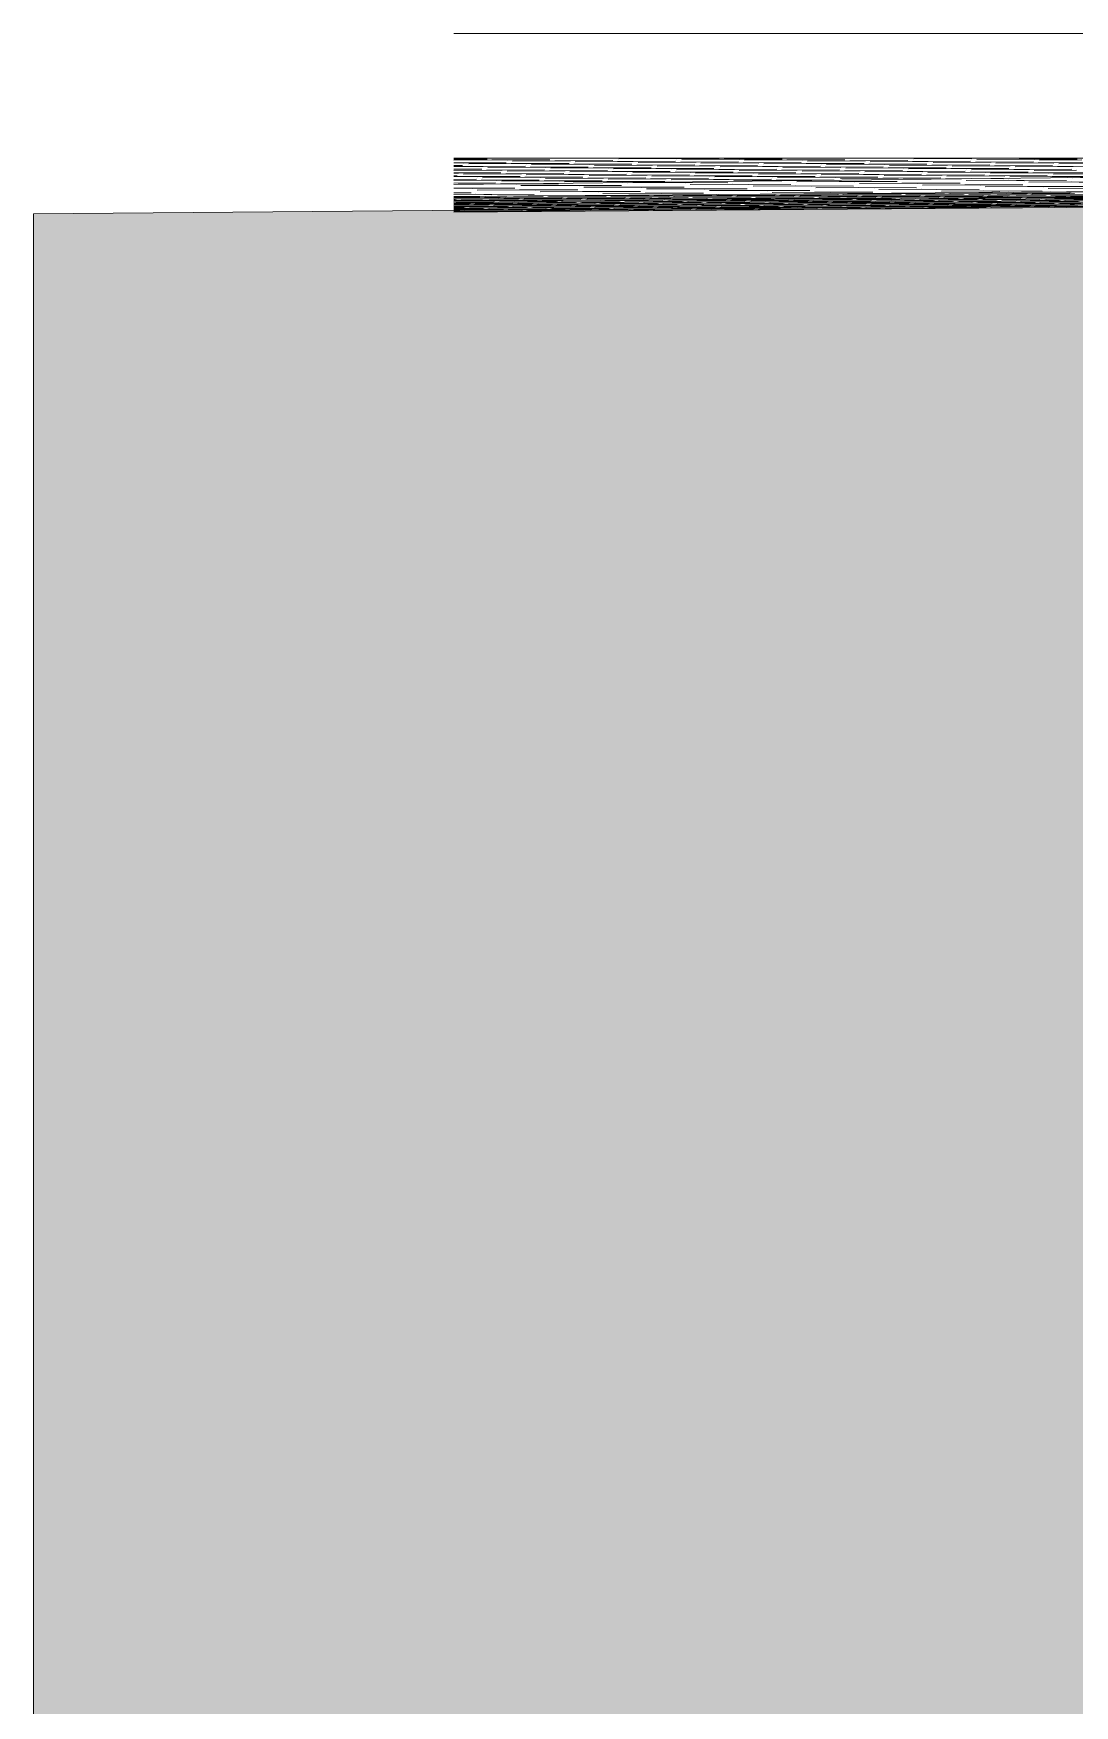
# Model space of a CAD drawing. Header units: millimetres. Extents: x -280990 to -136866, y -15139 to 7194.
# Drawn here: x -222021 to -220519, y -2432 to -20 of the extents above; entities that cross this region are included whole.
import ezdxf

# ---------------------------------------------------------------- set-up
doc = ezdxf.new("R2010")
doc.units = ezdxf.units.MM
doc.header["$MEASUREMENT"] = 0
for name, color, linetype, lineweight in [('New_2D Drafting - General_Pen_No__1', 7, 'Continuous', 13), ('New_Site & Landscape - Terrain_Pen_No__1', 7, 'Continuous', 13), ('New_Structural - Bearing_Pen_No__1', 7, 'Continuous', 13)]:
    doc.layers.add(name, color=color, linetype=linetype, lineweight=lineweight)
for name, color, linetype, lineweight, true_color in [('New_2D Drafting - General_Pen_No__61', 7, 'Continuous', 20, 0x6a6a6a), ('New_Site & Landscape - Terrain_Pen_No__180', 7, 'Continuous', 15, 0xd6cda7), ('New_Site & Landscape - Terrain_Pen_No__93', 7, 'Continuous', 13, 0xa2a233)]:
    doc.layers.add(name, color=color, linetype=linetype, lineweight=lineweight, true_color=true_color)

msp = doc.modelspace()

# ---------------------------------------------------------------- hatches: boundary and pattern name
at = {"layer": 'New_2D Drafting - General_Pen_No__61', "linetype": 'Continuous', "lineweight": 20, "true_color": 0x6a6a6a}
h = msp.add_hatch(dxfattribs=at)
h.set_pattern_fill('Dashed_0002', color=251, style=0, pattern_type=2)
h.set_pattern_definition([(45, (-941499.18, -2e-12), (-183.84776, 183.84776), [194.99999, -65]), (45, (-941499.18, 183.85), (-183.84776, 183.84776), [194.99999, -65])])
h.paths.add_polyline_path([(-222021.0116, -2621.8452), (-222021.0116, -11572.327), (-190614.3895, -11572.327), (-190614.3895, -199.363), (-197156.8894, -200.6962), (-197156.8884, -205.6962), (-201626.3622, -201.208), (-204316.707, -199.8387), (-207647.7489, -199.8387), (-211829.8206, -199.8387), (-214196.2217, -216.8353), (-214344.4356, -215.9146), (-222021.0116, -280.0598)])
at = {"layer": 'New_Site & Landscape - Terrain_Pen_No__180', "linetype": 'Continuous', "lineweight": 0, "true_color": 0x353329}
msp.add_hatch(color=250, dxfattribs=at).paths.add_polyline_path([(-202316.7416, -199.0045), (-203815.861, -199.9446), (-210881.6268, -199.9446), (-211646.8721, -200.0474), (-212846.4585, -210.2176), (-221414.7347, -277.7897), (-221414.7347, -15138.6962), (-190741.844, -15138.6962), (-190741.844, -221.3919)])

# ---------------------------------------------------------------- linework, layer by layer
at = {"layer": 'New_2D Drafting - General_Pen_No__1', "color": 7, "linetype": 'Continuous', "lineweight": 13, "flags": 128}
msp.add_lwpolyline([(-222021.0116, -2621.8452), (-222021.0116, -11572.327), (-190614.3895, -11572.327), (-190614.3895, -199.363), (-197156.8894, -200.6962), (-197156.8884, -205.6962), (-201626.3622, -201.208), (-204316.707, -199.8387), (-207647.7489, -199.8387), (-211829.8206, -199.8387), (-214196.2217, -216.8353), (-214344.4356, -215.9146), (-222021.0116, -280.0598)], close=True, dxfattribs=at)
at = {"layer": 'New_Site & Landscape - Terrain_Pen_No__1', "color": 7, "linetype": 'Continuous', "lineweight": 13}
for p, q in [((-218072.5803, -199.8387), (-221414.7347, -199.8387)), ((-214209.0161, -199.8387), (-221414.7347, -255.1672)), ((-211673.9622, -199.8387), (-221414.7347, -261.4359)), ((-221414.7347, -237.9424), (-218072.5803, -199.8387)), ((-221414.7347, -201.3425), (-221366.701, -201.1909)), ((-221359.7861, -202.4929), (-221414.7347, -202.9642)), ((-221414.7347, -206.638), (-221339.0413, -206.399)), ((-221414.7347, -206.7552), (-221400.0999, -206.9227)), ((-221414.7347, -210.6096), (-221402.013, -210.5694)), ((-221395.098, -211.8714), (-221414.7347, -212.0399)), ((-221414.7347, -215.905), (-221374.3532, -215.7775)), ((-221395.098, -211.8714), (-221311.3815, -211.6072)), ((-221395.098, -211.8714), (-221372.4401, -212.1309)), ((-221332.1263, -207.701), (-221393.185, -208.2248)), ((-221367.4382, -217.0796), (-221283.7217, -216.8153)), ((-221304.4665, -212.9092), (-221365.5252, -213.4329)), ((-221359.7861, -202.4929), (-221276.0695, -202.2286)), ((-221359.7861, -202.4929), (-221337.1282, -202.7523)), ((-221332.1263, -207.701), (-221248.4098, -207.4368)), ((-221332.1263, -207.701), (-221309.4684, -207.9605)), ((-221269.1546, -203.5307), (-221330.2133, -204.0544)), ((-221304.4665, -212.9092), (-221220.75, -212.6449)), ((-221304.4665, -212.9092), (-221281.8087, -213.1686)), ((-221241.4948, -208.7388), (-221302.5535, -209.2625)), ((-221213.835, -213.9469), (-221274.8937, -214.4707)), ((-221269.1546, -203.5307), (-221185.4381, -203.2664)), ((-221269.1546, -203.5307), (-221246.4967, -203.7901)), ((-221261.9691, -199.8388), (-221267.2416, -199.884)), ((-221241.4948, -208.7388), (-221157.7783, -208.4745)), ((-221241.4948, -208.7388), (-221218.8369, -208.9982)), ((-221178.5231, -204.5684), (-221239.5818, -205.0921)), ((-221213.835, -213.9469), (-221130.1185, -213.6826)), ((-221213.835, -213.9469), (-221191.1772, -214.2064)), ((-221150.8633, -209.7765), (-221211.922, -210.3003)), ((-221123.2035, -214.9847), (-221184.2622, -215.5084)), ((-221178.5231, -204.5684), (-221094.8066, -204.3041)), ((-221178.5231, -204.5684), (-221155.8652, -204.8278)), ((-221115.5514, -200.398), (-221176.6101, -200.9217)), ((-221150.8633, -209.7765), (-221067.1468, -209.5122)), ((-221150.8633, -209.7765), (-221128.2055, -210.036)), ((-221087.8916, -205.6061), (-221148.9503, -206.1299)), ((-221123.2035, -214.9847), (-221039.487, -214.7204)), ((-221123.2035, -214.9847), (-221100.5457, -215.2441)), ((-221060.2318, -210.8143), (-221121.2905, -211.338)), ((-221115.5514, -200.398), (-221031.8349, -200.1337)), ((-221115.5514, -200.398), (-221092.8935, -200.6574)), ((-221032.5721, -216.0224), (-221093.6307, -216.5461)), ((-221087.8916, -205.6061), (-221004.1751, -205.3418)), ((-221087.8916, -205.6061), (-221065.2338, -205.8656)), ((-221024.9199, -201.4357), (-221085.9786, -201.9595)), ((-221060.2318, -210.8143), (-220976.5153, -210.55)), ((-221060.2318, -210.8143), (-221037.574, -211.0737)), ((-220997.2601, -206.6439), (-221058.3188, -207.1676)), ((-221032.5721, -216.0224), (-220948.8555, -215.7581)), ((-221032.5721, -216.0224), (-221009.9142, -216.2819)), ((-220969.6004, -211.852), (-221030.659, -212.3757)), ((-221024.9199, -201.4357), (-220941.2034, -201.1715)), ((-221024.9199, -201.4357), (-221002.262, -201.6952)), ((-220997.2601, -206.6439), (-220913.5436, -206.3796)), ((-220997.2601, -206.6439), (-220974.6023, -206.9033)), ((-220934.2884, -202.4735), (-220995.3471, -202.9972)), ((-220969.6004, -211.852), (-220885.8838, -211.5877)), ((-220969.6004, -211.852), (-220946.9425, -212.1115)), ((-220906.6286, -207.6816), (-220967.6873, -208.2054)), ((-220941.9406, -217.0602), (-220858.224, -216.7959)), ((-220878.9689, -212.8898), (-220940.0275, -213.4135)), ((-220934.2884, -202.4735), (-220850.5719, -202.2092)), ((-220934.2884, -202.4735), (-220911.6306, -202.7329)), ((-220906.6286, -207.6816), (-220822.9121, -207.4173)), ((-220906.6286, -207.6816), (-220883.9708, -207.9411)), ((-220843.6569, -203.5112), (-220904.7156, -204.035)), ((-220878.9689, -212.8898), (-220795.2523, -212.6255)), ((-220878.9689, -212.8898), (-220856.311, -213.1492)), ((-220815.9972, -208.7194), (-220877.0558, -209.2431)), ((-220788.3374, -213.9275), (-220849.396, -214.4512)), ((-220843.6569, -203.5112), (-220759.9404, -203.2469)), ((-220843.6569, -203.5112), (-220820.9991, -203.7707)), ((-220838.7347, -199.8388), (-220841.7439, -199.8646)), ((-220815.9972, -208.7194), (-220732.2806, -208.4551)), ((-220815.9972, -208.7194), (-220793.3393, -208.9788)), ((-220753.0255, -204.549), (-220814.0841, -205.0727)), ((-220788.3374, -213.9275), (-220704.6208, -213.6632)), ((-220788.3374, -213.9275), (-220765.6795, -214.1869)), ((-220725.3657, -209.7571), (-220786.4243, -210.2808)), ((-220697.7059, -214.9653), (-220758.7646, -215.489)), ((-220753.0255, -204.549), (-220669.3089, -204.2847)), ((-220753.0255, -204.549), (-220730.3676, -204.8084)), ((-220690.0537, -200.3786), (-220751.1124, -200.9023)), ((-220725.3657, -209.7571), (-220641.6491, -209.4928)), ((-220725.3657, -209.7571), (-220702.7078, -210.0166)), ((-220662.394, -205.5867), (-220723.4526, -206.1104)), ((-220697.7059, -214.9653), (-220613.9893, -214.701)), ((-220697.7059, -214.9653), (-220675.048, -215.2247)), ((-220634.7342, -210.7949), (-220695.7929, -211.3186)), ((-220690.0537, -200.3786), (-220606.3372, -200.1143)), ((-220690.0537, -200.3786), (-220667.3959, -200.638)), ((-220607.0744, -216.003), (-220668.1331, -216.5267)), ((-220662.394, -205.5867), (-220578.6774, -205.3224)), ((-220662.394, -205.5867), (-220639.7361, -205.8462)), ((-220599.4223, -201.4163), (-220660.4809, -201.9401)), ((-220634.7342, -210.7949), (-220551.0176, -210.5306)), ((-220634.7342, -210.7949), (-220612.0763, -211.0543)), ((-220571.7625, -206.6245), (-220632.8211, -207.1482)), ((-220607.0744, -216.003), (-220523.3579, -215.7387)), ((-220607.0744, -216.003), (-220584.4165, -216.2624)), ((-220544.1027, -211.8326), (-220605.1614, -212.3563)), ((-220599.4223, -201.4163), (-220515.7057, -201.152)), ((-220599.4223, -201.4163), (-220576.7644, -201.6758)), ((-220516.4429, -217.0407), (-220577.5016, -217.5645)), ((-220571.7625, -206.6245), (-220488.0459, -206.3602)), ((-220571.7625, -206.6245), (-220549.1046, -206.8839)), ((-220508.7908, -202.4541), (-220569.8494, -202.9778)), ((-220544.1027, -211.8326), (-220460.3862, -211.5683)), ((-220544.1027, -211.8326), (-220521.4448, -212.092)), ((-220481.131, -207.6622), (-220542.1897, -208.1859)), ((-221367.4382, -217.0796), (-221414.7347, -217.4853)), ((-221414.7347, -221.2005), (-221346.6934, -220.9857)), ((-221414.7347, -221.4295), (-221407.7521, -221.5094)), ((-221414.7347, -225.1721), (-221409.6651, -225.1561)), ((-221402.7502, -226.4581), (-221414.7347, -226.5609)), ((-221414.7347, -230.4675), (-221382.0053, -230.3642)), ((-221375.0904, -231.6663), (-221414.7347, -232.0063)), ((-221414.7347, -235.763), (-221354.3455, -235.5724)), ((-221347.4306, -236.8744), (-221408.4893, -237.3981)), ((-221402.7502, -226.4581), (-221319.0336, -226.1938)), ((-221402.7502, -226.4581), (-221380.0923, -226.7176)), ((-221339.7784, -222.2877), (-221400.8371, -222.8114)), ((-221375.0904, -231.6663), (-221291.3738, -231.402)), ((-221375.0904, -231.6663), (-221352.4325, -231.9257)), ((-221312.1187, -227.4959), (-221373.1773, -228.0196)), ((-221367.4382, -217.0796), (-221344.7804, -217.339)), ((-221347.4306, -236.8744), (-221310.9474, -236.7592)), ((-221347.4306, -236.8744), (-221334.2685, -237.0251)), ((-221284.4589, -232.704), (-221345.5176, -233.2277)), ((-221339.7784, -222.2877), (-221256.0619, -222.0234)), ((-221339.7784, -222.2877), (-221317.1206, -222.5472)), ((-221276.8067, -218.1173), (-221337.8654, -218.6411)), ((-221334.2696, -237.0251), (-221324.7727, -237.2786)), ((-221256.7991, -239.0926), (-221317.8578, -239.5014)), ((-221312.1187, -227.4959), (-221228.4021, -227.2316)), ((-221312.1187, -227.4959), (-221289.4608, -227.7553)), ((-221310.9504, -236.7592), (-221263.714, -236.8698)), ((-221249.147, -223.3255), (-221310.2056, -223.8492)), ((-221284.4589, -232.704), (-221200.7423, -232.4397)), ((-221284.4589, -232.704), (-221261.801, -232.9634)), ((-221221.4872, -228.5336), (-221282.5458, -229.0573)), ((-221276.8067, -218.1173), (-221193.0902, -217.853)), ((-221276.8067, -218.1173), (-221254.1489, -218.3768)), ((-221256.7991, -239.0926), (-221234.1412, -239.6973)), ((-221256.7991, -239.0926), (-221173.0826, -239.2885)), ((-221193.8274, -233.7417), (-221254.8861, -234.2655)), ((-221249.147, -223.3255), (-221165.4304, -223.0612)), ((-221249.147, -223.3255), (-221226.4891, -223.5849)), ((-221186.1753, -219.1551), (-221247.2339, -219.6788)), ((-221221.4872, -228.5336), (-221137.7706, -228.2693)), ((-221221.4872, -228.5336), (-221198.8293, -228.793)), ((-221158.5155, -224.3632), (-221219.5741, -224.8869)), ((-221193.8274, -233.7417), (-221110.1109, -233.4775)), ((-221193.8274, -233.7417), (-221171.1695, -234.0012)), ((-221130.8557, -229.5713), (-221191.9144, -230.0951)), ((-221186.1753, -219.1551), (-221102.4587, -218.8908)), ((-221186.1753, -219.1551), (-221163.5174, -219.4145)), ((-221103.1959, -235.0388), (-221164.2546, -235.4476)), ((-221158.5155, -224.3632), (-221074.7989, -224.0989)), ((-221158.5155, -224.3632), (-221135.8576, -224.6226)), ((-221095.5438, -220.1928), (-221156.6024, -220.7165)), ((-221130.8557, -229.5713), (-221047.1391, -229.3071)), ((-221130.8557, -229.5713), (-221108.1978, -229.8308)), ((-221067.884, -225.401), (-221128.9427, -225.9247)), ((-221103.1959, -235.0388), (-221080.538, -235.6435)), ((-221103.1959, -235.0388), (-221019.4794, -235.2347)), ((-221040.2242, -230.6091), (-221101.2829, -231.1328)), ((-221095.5438, -220.1928), (-221011.8272, -219.9285)), ((-221095.5438, -220.1928), (-221072.8859, -220.4522)), ((-221012.5644, -237.4575), (-221073.6231, -237.8663)), ((-221067.884, -225.401), (-220984.1674, -225.1367)), ((-221067.884, -225.401), (-221045.2261, -225.6604)), ((-221004.9123, -221.2306), (-221065.9709, -221.7543)), ((-221040.2242, -230.6091), (-220956.5077, -230.3448)), ((-221040.2242, -230.6091), (-221017.5663, -230.8685)), ((-220977.2525, -226.4387), (-221038.3112, -226.9624)), ((-221012.5644, -237.4575), (-220989.9065, -238.0622)), ((-221012.5644, -237.4575), (-220928.8479, -237.6534)), ((-220949.5927, -231.6468), (-221010.6514, -232.1706)), ((-221004.9123, -221.2306), (-220921.1957, -220.9663)), ((-221004.9123, -221.2306), (-220982.2544, -221.49)), ((-220941.9406, -217.0602), (-221002.9992, -217.5839)), ((-220921.9329, -239.8762), (-220982.9916, -240.285)), ((-220977.2525, -226.4387), (-220893.536, -226.1744)), ((-220977.2525, -226.4387), (-220954.5946, -226.6981)), ((-220914.2808, -222.2683), (-220975.3395, -222.792)), ((-220949.5927, -231.6468), (-220865.8762, -231.3825)), ((-220949.5927, -231.6468), (-220926.9348, -231.9063)), ((-220886.621, -227.4764), (-220947.6797, -228.0002)), ((-220941.9406, -217.0602), (-220919.2827, -217.3196)), ((-220921.9329, -239.8762), (-220899.2751, -240.4809)), ((-220921.9329, -239.8762), (-220838.2164, -240.0722)), ((-220858.9612, -233.4037), (-220920.0199, -233.8125)), ((-220914.2808, -222.2683), (-220830.5642, -222.004)), ((-220914.2808, -222.2683), (-220891.6229, -222.5277)), ((-220851.3091, -218.0979), (-220912.3678, -218.6216)), ((-220886.621, -227.4764), (-220802.9045, -227.2121)), ((-220886.621, -227.4764), (-220863.9631, -227.7359)), ((-220823.6493, -223.306), (-220884.708, -223.8298)), ((-220858.9612, -233.4037), (-220836.3033, -234.0084)), ((-220858.9612, -233.4037), (-220775.2447, -233.5996)), ((-220795.9895, -228.5142), (-220857.0482, -229.0379)), ((-220851.3091, -218.0979), (-220767.5925, -217.8336)), ((-220851.3091, -218.0979), (-220828.6512, -218.3573)), ((-220768.3297, -235.8224), (-220829.3884, -236.2312)), ((-220823.6493, -223.306), (-220739.9328, -223.0418)), ((-220823.6493, -223.306), (-220800.9914, -223.5655)), ((-220760.6776, -219.1357), (-220821.7363, -219.6594)), ((-220795.9895, -228.5142), (-220712.273, -228.2499)), ((-220795.9895, -228.5142), (-220773.3316, -228.7736)), ((-220733.0178, -224.3438), (-220794.0765, -224.8675)), ((-220768.3297, -235.8224), (-220745.6719, -236.4271)), ((-220768.3297, -235.8224), (-220684.6132, -236.0184)), ((-220705.358, -229.5519), (-220766.4167, -230.0757)), ((-220760.6776, -219.1357), (-220676.9611, -218.8714)), ((-220760.6776, -219.1357), (-220738.0197, -219.3951)), ((-220677.6982, -238.2412), (-220738.7569, -238.6499)), ((-220733.0178, -224.3438), (-220649.3013, -224.0795)), ((-220733.0178, -224.3438), (-220710.3599, -224.6032)), ((-220670.0461, -220.1734), (-220731.1048, -220.6971)), ((-220705.358, -229.5519), (-220668.6056, -229.4359)), ((-220705.358, -229.5519), (-220692.0988, -229.7037)), ((-220642.3863, -225.3815), (-220703.445, -225.9053)), ((-220692.0998, -229.7037), (-220682.7002, -229.9546)), ((-220677.6982, -238.2412), (-220655.0404, -238.8458)), ((-220677.6982, -238.2412), (-220593.9817, -238.4371)), ((-220614.7265, -231.7686), (-220675.7852, -232.1774)), ((-220670.0461, -220.1734), (-220586.3296, -219.9091)), ((-220670.0461, -220.1734), (-220647.3882, -220.4328)), ((-220668.6082, -229.4359), (-220621.6415, -229.5458)), ((-220587.0668, -240.6599), (-220648.1254, -241.0687)), ((-220642.3863, -225.3815), (-220558.6698, -225.1172)), ((-220642.3863, -225.3815), (-220619.7284, -225.641)), ((-220579.4146, -221.2111), (-220640.4733, -221.7349)), ((-220614.7265, -231.7686), (-220592.0687, -232.3733)), ((-220614.7265, -231.7686), (-220531.01, -231.9646)), ((-220551.7548, -226.4193), (-220612.8135, -226.943)), ((-220587.0668, -240.6599), (-220564.4089, -241.2646)), ((-220587.0668, -240.6599), (-220503.3502, -240.8558)), ((-220524.0951, -234.1874), (-220585.1537, -234.5961)), ((-220579.4146, -221.2111), (-220495.6981, -220.9468)), ((-220579.4146, -221.2111), (-220556.7567, -221.4706)), ((-220551.7548, -226.4193), (-220468.0383, -226.155)), ((-220551.7548, -226.4193), (-220529.097, -226.6787)), ((-220488.7831, -222.2489), (-220549.8418, -222.7726)), ((-220524.0951, -234.1874), (-220501.4372, -234.792)), ((-220524.0951, -234.1874), (-220440.3785, -234.3833)), ((-220461.1233, -227.7148), (-220522.182, -228.1236)), ((-221410.4023, -243.1464), (-221414.7347, -243.1754)), ((-221414.7347, -249.7561), (-221389.6575, -249.8148)), ((-221382.7425, -252.0376), (-221414.7347, -252.2518)), ((-221414.7347, -256.2583), (-221377.302, -255.969)), ((-221370.387, -256.4357), (-221414.7347, -256.8728)), ((-221414.7347, -258.3387), (-221349.6422, -257.8356)), ((-221414.7347, -258.4455), (-221410.7008, -258.4375)), ((-221414.7347, -259.8989), (-221412.6139, -259.8825)), ((-221405.6989, -260.3492), (-221414.7347, -260.4383)), ((-221414.7347, -261.8953), (-221384.9541, -261.6716)), ((-221378.0391, -262.0594), (-221414.7347, -262.4011)), ((-221414.7347, -263.6543), (-221357.2943, -263.2228)), ((-221413.3511, -265.4028), (-221329.6345, -264.774)), ((-221350.3794, -263.6106), (-221411.438, -264.1792)), ((-221410.4023, -243.1464), (-221387.7444, -243.7511)), ((-221410.4023, -243.1464), (-221326.6858, -243.3423)), ((-221405.6989, -260.3492), (-221321.9824, -259.7022)), ((-221405.6989, -260.3492), (-221383.0411, -260.3041)), ((-221342.7272, -258.3023), (-221403.7859, -258.9042)), ((-221322.7196, -265.1618), (-221383.7783, -265.7304)), ((-221382.7425, -252.0376), (-221360.0846, -252.6423)), ((-221382.7425, -252.0376), (-221299.026, -252.2335)), ((-221319.7708, -245.5651), (-221380.8295, -245.9739)), ((-221378.0391, -262.0594), (-221294.3226, -261.4306)), ((-221378.0391, -262.0594), (-221355.3813, -261.9992)), ((-221315.0674, -260.1689), (-221376.1261, -260.7708)), ((-221370.387, -256.4357), (-221286.6705, -255.7887)), ((-221370.387, -256.4357), (-221347.7291, -256.3906)), ((-221307.4153, -254.3887), (-221368.474, -254.9906)), ((-221350.3794, -263.6106), (-221266.6628, -262.9818)), ((-221350.3794, -263.6106), (-221327.7215, -263.5504)), ((-221287.4077, -261.8184), (-221348.4663, -262.387)), ((-221342.7272, -258.3023), (-221259.0107, -257.6553)), ((-221342.7272, -258.3023), (-221320.0694, -258.2572)), ((-221279.7555, -256.2553), (-221340.8142, -256.8572)), ((-221322.7196, -265.1618), (-221239.003, -264.533)), ((-221322.7196, -265.1618), (-221300.0617, -265.1016)), ((-221259.7479, -263.3696), (-221320.8065, -263.9382)), ((-221319.7708, -245.5651), (-221297.1129, -246.1698)), ((-221319.7708, -245.5651), (-221236.0543, -245.761)), ((-221315.0674, -260.1689), (-221231.3509, -259.5219)), ((-221315.0674, -260.1689), (-221292.4096, -260.1238)), ((-221252.0957, -258.122), (-221313.1544, -258.7238)), ((-221307.4153, -254.3887), (-221223.6988, -253.7418)), ((-221307.4153, -254.3887), (-221284.7574, -254.3437)), ((-221232.0881, -264.9208), (-221293.1468, -265.4894)), ((-221229.1393, -247.9838), (-221290.198, -248.3926)), ((-221287.4077, -261.8184), (-221203.6911, -261.1896)), ((-221287.4077, -261.8184), (-221264.7498, -261.7582)), ((-221224.436, -259.9886), (-221285.4946, -260.5904)), ((-221279.7555, -256.2553), (-221196.039, -255.6084)), ((-221279.7555, -256.2553), (-221257.0976, -256.2103)), ((-221216.7838, -254.2084), (-221277.8425, -254.8103)), ((-221259.7479, -263.3696), (-221176.0313, -262.7408)), ((-221259.7479, -263.3696), (-221237.09, -263.3094)), ((-221196.7762, -261.5774), (-221257.8348, -262.146)), ((-221252.0957, -258.122), (-221168.3792, -257.475)), ((-221252.0957, -258.122), (-221229.4379, -258.0769)), ((-221189.124, -256.075), (-221250.1827, -256.6769)), ((-221232.0881, -264.9208), (-221148.3715, -264.292)), ((-221232.0881, -264.9208), (-221209.4302, -264.8606)), ((-221169.1164, -263.1286), (-221230.1751, -263.6972)), ((-221229.1393, -247.9838), (-221206.4814, -248.5885)), ((-221229.1393, -247.9838), (-221145.4228, -248.1797)), ((-221166.1676, -241.5113), (-221227.2263, -241.9201)), ((-221224.436, -259.9886), (-221140.7194, -259.3416)), ((-221224.436, -259.9886), (-221201.7781, -259.9435)), ((-221161.4642, -257.9416), (-221222.5229, -258.5435)), ((-221216.7838, -254.2084), (-221133.0673, -253.5615)), ((-221216.7838, -254.2084), (-221194.1259, -254.1633)), ((-221141.4566, -264.6798), (-221202.5153, -265.2484)), ((-221138.5078, -250.4026), (-221199.5665, -250.8113)), ((-221196.7762, -261.5774), (-221113.0596, -260.9486)), ((-221196.7762, -261.5774), (-221174.1183, -261.5172)), ((-221133.8045, -259.7852), (-221194.8631, -260.3538)), ((-221189.124, -256.075), (-221105.4075, -255.4281)), ((-221189.124, -256.075), (-221166.4662, -256.03)), ((-221126.1523, -254.0281), (-221187.211, -254.63)), ((-221169.1164, -263.1286), (-221085.3998, -262.4998)), ((-221169.1164, -263.1286), (-221146.4585, -263.0684)), ((-221106.1447, -261.3364), (-221167.2034, -261.905)), ((-221166.1676, -241.5113), (-221143.5097, -242.116)), ((-221166.1676, -241.5113), (-221082.4511, -241.7072)), ((-221161.4642, -257.9416), (-221077.7477, -257.2947)), ((-221161.4642, -257.9416), (-221138.8064, -257.8966)), ((-221098.4925, -255.8947), (-221159.5512, -256.4966)), ((-221141.4566, -264.6798), (-221057.7401, -264.051)), ((-221141.4566, -264.6798), (-221118.7987, -264.6196)), ((-221078.4849, -262.8876), (-221139.5436, -263.4562)), ((-221138.5078, -250.4026), (-221115.85, -251.0072)), ((-221138.5078, -250.4026), (-221054.7913, -250.5985)), ((-221075.5361, -243.93), (-221136.5948, -244.3388)), ((-221133.8045, -259.7852), (-221050.0879, -259.1564)), ((-221133.8045, -259.7852), (-221111.1466, -259.725)), ((-221070.8328, -257.7613), (-221131.8914, -258.3632)), ((-221126.1523, -254.0281), (-221042.4358, -253.3811)), ((-221126.1523, -254.0281), (-221103.4945, -253.983)), ((-221050.8251, -264.4388), (-221111.8838, -265.0073)), ((-221106.1447, -261.3364), (-221022.4281, -260.7076)), ((-221106.1447, -261.3364), (-221083.4868, -261.2762)), ((-221043.173, -259.5442), (-221104.2316, -260.1128)), ((-221098.4925, -255.8947), (-221014.776, -255.2478)), ((-221098.4925, -255.8947), (-221075.8347, -255.8496)), ((-221035.5208, -253.8478), (-221096.5795, -254.4497)), ((-221078.4849, -262.8876), (-220994.7684, -262.2588)), ((-221078.4849, -262.8876), (-221055.827, -262.8274)), ((-221015.5132, -261.0954), (-221076.5719, -261.664)), ((-221075.5361, -243.93), (-221052.8782, -244.5347)), ((-221075.5361, -243.93), (-220991.8196, -244.126)), ((-221070.8328, -257.7613), (-220987.1162, -257.1144)), ((-221070.8328, -257.7613), (-221048.1749, -257.7162)), ((-221007.8611, -255.7144), (-221068.9197, -256.3163)), ((-221050.8251, -264.4388), (-220967.1086, -263.81)), ((-221050.8251, -264.4388), (-221028.1672, -264.3785)), ((-220987.8534, -262.6466), (-221048.9121, -263.2152)), ((-220984.9046, -246.3488), (-221045.9633, -246.7575)), ((-221043.173, -259.5442), (-220959.4564, -258.9154)), ((-221043.173, -259.5442), (-221020.5151, -259.484)), ((-220980.2013, -257.581), (-221041.2599, -258.1829)), ((-221035.5208, -253.8478), (-220951.8043, -253.2008)), ((-221035.5208, -253.8478), (-221012.863, -253.8027)), ((-220972.5491, -251.8009), (-221033.6078, -252.4028)), ((-220960.1936, -264.1978), (-221021.2523, -264.7663)), ((-221015.5132, -261.0954), (-220931.7967, -260.4666)), ((-221015.5132, -261.0954), (-220992.8553, -261.0352)), ((-220952.5415, -259.3032), (-221013.6002, -259.8718)), ((-221007.8611, -255.7144), (-220924.1445, -255.0674)), ((-221007.8611, -255.7144), (-220985.2032, -255.6693)), ((-220944.8893, -253.6675), (-221005.948, -254.2694)), ((-220987.8534, -262.6466), (-220904.1369, -262.0178)), ((-220987.8534, -262.6466), (-220965.1955, -262.5864)), ((-220924.8817, -260.8544), (-220985.9404, -261.423)), ((-220984.9046, -246.3488), (-220962.2468, -246.9534)), ((-220984.9046, -246.3488), (-220901.1881, -246.5447)), ((-220980.2013, -257.581), (-220896.4847, -256.934)), ((-220980.2013, -257.581), (-220957.5434, -257.5359)), ((-220917.2296, -255.5341), (-220978.2882, -256.136)), ((-220972.5491, -251.8009), (-220888.8326, -251.1539)), ((-220972.5491, -251.8009), (-220949.8913, -251.7558)), ((-220960.1936, -264.1978), (-220876.4771, -263.569)), ((-220960.1936, -264.1978), (-220937.5358, -264.1375)), ((-220897.2219, -262.4056), (-220958.2806, -262.9742)), ((-220894.2731, -248.7675), (-220955.3318, -249.1763)), ((-220952.5415, -259.3032), (-220868.8249, -258.6744)), ((-220952.5415, -259.3032), (-220929.8836, -259.243)), ((-220889.5698, -257.4007), (-220950.6285, -258.0026)), ((-220944.8893, -253.6675), (-220861.1728, -253.0205)), ((-220944.8893, -253.6675), (-220922.2315, -253.6224)), ((-220881.9176, -251.6206), (-220942.9763, -252.2225)), ((-220932.5338, -265.749), (-220848.8173, -265.1202)), ((-220869.5621, -263.9568), (-220930.6208, -264.5253)), ((-220924.8817, -260.8544), (-220841.1652, -260.2256)), ((-220924.8817, -260.8544), (-220902.2238, -260.7942)), ((-220861.91, -259.0622), (-220922.9687, -259.6308)), ((-220917.2296, -255.5341), (-220833.513, -254.8871)), ((-220917.2296, -255.5341), (-220894.5717, -255.489)), ((-220854.2579, -253.4872), (-220915.3165, -254.0891)), ((-220897.2219, -262.4056), (-220813.5054, -261.7768)), ((-220897.2219, -262.4056), (-220874.564, -262.3454)), ((-220834.2502, -260.6134), (-220895.3089, -261.182)), ((-220894.2731, -248.7675), (-220871.6153, -249.3722)), ((-220894.2731, -248.7675), (-220810.5566, -248.9634)), ((-220831.3014, -242.295), (-220892.3601, -242.7037)), ((-220889.5698, -257.4007), (-220805.8532, -256.7537)), ((-220889.5698, -257.4007), (-220866.9119, -257.3556)), ((-220826.5981, -255.3538), (-220887.6567, -255.9557)), ((-220881.9176, -251.6206), (-220798.2011, -250.9736)), ((-220881.9176, -251.6206), (-220859.2598, -251.5755)), ((-220869.5621, -263.9568), (-220785.8456, -263.328)), ((-220869.5621, -263.9568), (-220846.9043, -263.8965)), ((-220806.5904, -262.1646), (-220867.6491, -262.7332)), ((-220861.91, -259.0622), (-220778.1935, -258.4334)), ((-220861.91, -259.0622), (-220839.2521, -259.002)), ((-220798.9383, -257.2204), (-220859.997, -257.8223)), ((-220854.2579, -253.4872), (-220770.5413, -252.8402)), ((-220854.2579, -253.4872), (-220831.6, -253.4421)), ((-220791.2862, -251.4402), (-220852.3448, -252.0421)), ((-220841.9024, -265.508), (-220758.1858, -264.8792)), ((-220778.9307, -263.7158), (-220839.9893, -264.2843)), ((-220834.2502, -260.6134), (-220750.5337, -259.9846)), ((-220834.2502, -260.6134), (-220811.5923, -260.5532)), ((-220771.2785, -258.8212), (-220832.3372, -259.3898)), ((-220831.3014, -242.295), (-220808.6436, -242.8996)), ((-220831.3014, -242.295), (-220747.5849, -242.4909)), ((-220826.5981, -255.3538), (-220742.8815, -254.7068)), ((-220826.5981, -255.3538), (-220803.9402, -255.3087)), ((-220763.6264, -253.3069), (-220824.685, -253.9087)), ((-220751.2709, -265.267), (-220812.3295, -265.8355)), ((-220806.5904, -262.1646), (-220722.8739, -261.5358)), ((-220806.5904, -262.1646), (-220783.9326, -262.1043)), ((-220743.6187, -260.3724), (-220804.6774, -260.941)), ((-220740.67, -244.7137), (-220801.7286, -245.1225)), ((-220798.9383, -257.2204), (-220715.2217, -256.5734)), ((-220798.9383, -257.2204), (-220776.2804, -257.1753)), ((-220735.9666, -255.1735), (-220797.0253, -255.7753)), ((-220791.2862, -251.4402), (-220707.5696, -250.7933)), ((-220791.2862, -251.4402), (-220768.6283, -251.3952)), ((-220778.9307, -263.7158), (-220695.2141, -263.087)), ((-220778.9306, -263.7158), (-220756.2728, -263.6555)), ((-220715.9589, -261.9236), (-220777.0176, -262.4921)), ((-220771.2785, -258.8212), (-220687.562, -258.1924)), ((-220771.2785, -258.8212), (-220748.6206, -258.761)), ((-220708.3068, -257.029), (-220769.3655, -257.5976)), ((-220763.6264, -253.3069), (-220679.9098, -252.6599)), ((-220763.6264, -253.3069), (-220740.9685, -253.2618)), ((-220700.6547, -251.2599), (-220761.7133, -251.8618)), ((-220751.2709, -265.267), (-220667.5543, -264.6382)), ((-220751.2709, -265.267), (-220728.613, -265.2067)), ((-220688.2992, -263.4748), (-220749.3578, -264.0433)), ((-220743.6187, -260.3724), (-220659.9022, -259.7436)), ((-220743.6187, -260.3724), (-220720.9609, -260.3122)), ((-220680.647, -258.5802), (-220741.7057, -259.1488)), ((-220740.67, -244.7137), (-220718.0121, -245.3184)), ((-220740.67, -244.7137), (-220656.9534, -244.9096)), ((-220735.9666, -255.1735), (-220652.25, -254.5265)), ((-220735.9666, -255.1735), (-220713.3087, -255.1284)), ((-220672.9949, -253.1265), (-220734.0536, -253.7284)), ((-220660.6394, -265.026), (-220721.698, -265.5945)), ((-220715.9589, -261.9236), (-220632.2424, -261.2948)), ((-220715.9589, -261.9236), (-220693.3011, -261.8633)), ((-220652.9872, -260.1314), (-220714.0459, -260.7)), ((-220650.0385, -247.1324), (-220711.0971, -247.5412)), ((-220708.3068, -257.029), (-220657.5324, -256.6477)), ((-220708.3068, -257.029), (-220685.6489, -256.9688)), ((-220645.3351, -254.9931), (-220706.3938, -255.595)), ((-220700.6547, -251.2599), (-220616.9381, -250.613)), ((-220700.6547, -251.2599), (-220677.9968, -251.2149)), ((-220637.683, -249.213), (-220698.7416, -249.8149)), ((-220688.2992, -263.4748), (-220604.5826, -262.846)), ((-220688.2992, -263.4748), (-220665.6413, -263.4145)), ((-220625.3275, -261.6826), (-220686.3861, -262.2511)), ((-220680.647, -258.5802), (-220596.9305, -257.9514)), ((-220680.647, -258.5802), (-220657.9891, -258.52)), ((-220617.6753, -256.788), (-220678.734, -257.3566)), ((-220672.9949, -253.1265), (-220589.2783, -252.4796)), ((-220672.9949, -253.1265), (-220650.337, -253.0815)), ((-220610.0232, -251.0796), (-220671.0818, -251.6815)), ((-220660.6394, -265.026), (-220576.9228, -264.3972)), ((-220660.6394, -265.026), (-220637.9815, -264.9657)), ((-220597.6677, -263.2338), (-220658.7263, -263.8023)), ((-220657.5093, -256.6475), (-220624.5903, -256.3931)), ((-220652.9872, -260.1314), (-220569.2707, -259.5026)), ((-220652.9872, -260.1314), (-220630.3294, -260.0712)), ((-220590.0155, -258.3392), (-220651.0742, -258.9078)), ((-220650.0385, -247.1324), (-220627.3806, -247.7371)), ((-220650.0385, -247.1324), (-220566.3219, -247.3283)), ((-220645.3351, -254.9931), (-220561.6186, -254.3462)), ((-220645.3351, -254.9931), (-220622.6772, -254.9481)), ((-220582.3634, -252.9462), (-220643.4221, -253.5481)), ((-220637.683, -249.213), (-220553.9664, -248.5661)), ((-220637.683, -249.213), (-220615.0251, -249.1679)), ((-220570.0079, -264.785), (-220631.0666, -265.3535)), ((-220625.3275, -261.6826), (-220541.6109, -261.0538)), ((-220625.3275, -261.6826), (-220602.6696, -261.6223)), ((-220562.3557, -259.8904), (-220623.4144, -260.459)), ((-220617.6753, -256.788), (-220533.9588, -256.1592)), ((-220617.6753, -256.788), (-220595.0174, -256.7278)), ((-220554.7036, -254.8128), (-220615.7623, -255.4147)), ((-220610.0232, -251.0796), (-220526.3066, -250.4327)), ((-220610.0232, -251.0796), (-220587.3653, -251.0345)), ((-220547.0515, -249.0327), (-220608.1101, -249.6346)), ((-220597.6677, -263.2338), (-220513.9511, -262.605)), ((-220597.6677, -263.2338), (-220575.0098, -263.1735)), ((-220534.696, -261.4416), (-220595.7546, -262.0101)), ((-220590.0155, -258.3392), (-220506.299, -257.7104)), ((-220590.0155, -258.3392), (-220567.3577, -258.279)), ((-220527.0438, -256.547), (-220588.1025, -257.1156)), ((-220582.3634, -252.9462), (-220498.6469, -252.2993)), ((-220582.3634, -252.9462), (-220559.7055, -252.9011)), ((-220519.3917, -250.8993), (-220580.4504, -251.5012)), ((-220570.0079, -264.785), (-220486.2913, -264.1562)), ((-220570.0079, -264.785), (-220547.35, -264.7247)), ((-220507.0362, -262.9928), (-220568.0949, -263.5613)), ((-220562.3557, -259.8904), (-220478.6392, -259.2616)), ((-220562.3557, -259.8904), (-220539.6979, -259.8302)), ((-220499.384, -258.0982), (-220560.4427, -258.6668)), ((-220496.4353, -243.0786), (-220557.4939, -243.4874)), ((-220554.7036, -254.8128), (-220470.9871, -254.1659)), ((-220554.7036, -254.8128), (-220532.0457, -254.7678)), ((-220491.7319, -252.7659), (-220552.7906, -253.3678)), ((-220547.0515, -249.0327), (-220463.3349, -248.3857)), ((-220547.0515, -249.0327), (-220524.3936, -248.9876)), ((-220479.3764, -264.544), (-220540.4351, -265.1125)), ((-220534.696, -261.4416), (-220450.9794, -260.8128)), ((-220534.696, -261.4416), (-220512.0381, -261.3813)), ((-220471.7243, -259.6494), (-220532.7829, -260.2179)), ((-220527.0438, -256.547), (-220443.3273, -255.9182)), ((-220527.0438, -256.547), (-220504.386, -256.4868)), ((-220464.0721, -254.6325), (-220525.1308, -255.2344)), ((-221413.3511, -265.4028), (-221414.7347, -265.4157)), ((-221414.7347, -266.7324), (-221392.6062, -266.5662)), ((-221385.6913, -266.954), (-221414.7347, -267.2244)), ((-221414.7347, -268.4914), (-221364.9465, -268.1174)), ((-221358.0315, -268.5052), (-221414.7347, -269.0332)), ((-221414.7347, -270.2503), (-221337.2867, -269.6686)), ((-221414.7347, -270.2807), (-221398.3453, -270.2371)), ((-221414.7347, -271.5695), (-221400.2584, -271.4608)), ((-221393.3434, -271.8486), (-221414.7347, -272.0477)), ((-221414.7347, -273.3284), (-221372.5986, -273.012)), ((-221365.6836, -273.3997), (-221414.7347, -273.8565)), ((-221414.7347, -275.0874), (-221344.9388, -274.5631)), ((-221414.7347, -275.1549), (-221405.9975, -275.1317)), ((-221414.7347, -276.4066), (-221407.9105, -276.3553)), ((-221400.9956, -276.7431), (-221414.7347, -276.8711)), ((-221413.3511, -265.4028), (-221390.6932, -265.3426)), ((-221400.9956, -276.7431), (-221317.279, -276.1143)), ((-221400.9956, -276.7431), (-221378.3377, -276.6829)), ((-221338.0239, -274.9509), (-221399.0825, -275.5195)), ((-221393.3434, -271.8486), (-221309.6269, -271.2198)), ((-221393.3434, -271.8486), (-221370.6856, -271.7883)), ((-221330.3717, -270.0564), (-221391.4304, -270.6249)), ((-221385.6913, -266.954), (-221301.9747, -266.3252)), ((-221385.6913, -266.954), (-221363.0334, -266.8937)), ((-221310.3641, -276.5021), (-221371.4227, -277.0707)), ((-221365.6836, -273.3997), (-221281.9671, -272.7709)), ((-221365.6836, -273.3997), (-221343.0258, -273.3395)), ((-221302.7119, -271.6076), (-221363.7706, -272.1761)), ((-221358.0315, -268.5052), (-221274.315, -267.8764)), ((-221358.0315, -268.5052), (-221335.3736, -268.4449)), ((-221295.0598, -266.713), (-221356.1185, -267.2815)), ((-221338.0239, -274.9509), (-221254.3073, -274.3221)), ((-221338.0239, -274.9509), (-221315.366, -274.8907)), ((-221275.0522, -273.1587), (-221336.1108, -273.7273)), ((-221330.3717, -270.0564), (-221246.6552, -269.4276)), ((-221330.3717, -270.0564), (-221307.7138, -269.9961)), ((-221267.4, -268.2642), (-221328.4587, -268.8327)), ((-221310.3641, -276.5021), (-221226.6475, -275.8733)), ((-221310.3641, -276.5021), (-221287.7062, -276.4419)), ((-221247.3924, -274.7099), (-221308.451, -275.2785)), ((-221302.7119, -271.6076), (-221218.9954, -270.9788)), ((-221302.7119, -271.6076), (-221280.0541, -271.5473)), ((-221239.7402, -269.8154), (-221300.7989, -270.3839)), ((-221295.0598, -266.713), (-221211.3433, -266.0842)), ((-221295.0598, -266.713), (-221272.4019, -266.6527)), ((-221275.0522, -273.1587), (-221191.3356, -272.5299)), ((-221275.0522, -273.1587), (-221252.3943, -273.0985)), ((-221212.0805, -271.3666), (-221273.1391, -271.9351)), ((-221267.4, -268.2642), (-221183.6835, -267.6354)), ((-221267.4, -268.2642), (-221244.7421, -268.2039)), ((-221204.4283, -266.472), (-221265.487, -267.0405)), ((-221247.3924, -274.7099), (-221163.6758, -274.0811)), ((-221247.3924, -274.7099), (-221224.7345, -274.6497)), ((-221184.4207, -272.9177), (-221245.4793, -273.4863)), ((-221239.7402, -269.8154), (-221156.0237, -269.1866)), ((-221239.7402, -269.8154), (-221217.0824, -269.7551)), ((-221176.7685, -268.0232), (-221237.8272, -268.5917)), ((-221156.7609, -274.4689), (-221217.8196, -275.0375)), ((-221212.0805, -271.3666), (-221128.3639, -270.7378)), ((-221212.0804, -271.3666), (-221189.4226, -271.3063)), ((-221149.1087, -269.5744), (-221210.1674, -270.1429)), ((-221204.4283, -266.472), (-221120.7118, -265.8432)), ((-221204.4283, -266.472), (-221181.7704, -266.4117)), ((-221184.4207, -272.9177), (-221100.7041, -272.2889)), ((-221184.4207, -272.9177), (-221161.7628, -272.8575)), ((-221121.449, -271.1256), (-221182.5076, -271.6941)), ((-221176.7685, -268.0232), (-221093.052, -267.3944)), ((-221176.7685, -268.0232), (-221154.1107, -267.9629)), ((-221113.7968, -266.231), (-221174.8555, -266.7995)), ((-221156.7609, -274.4689), (-221073.0443, -273.8401)), ((-221156.7609, -274.4689), (-221134.103, -274.4087)), ((-221093.7892, -272.6767), (-221154.8478, -273.2453)), ((-221149.1087, -269.5744), (-221065.3922, -268.9456)), ((-221149.1087, -269.5744), (-221126.4509, -269.5141)), ((-221086.137, -267.7822), (-221147.1957, -268.3507)), ((-221066.1294, -274.2279), (-221127.1881, -274.7965)), ((-221121.449, -271.1256), (-221037.7324, -270.4968)), ((-221121.449, -271.1256), (-221098.7911, -271.0653)), ((-221058.4773, -269.3334), (-221119.5359, -269.9019)), ((-221113.7968, -266.231), (-221030.0803, -265.6022)), ((-221113.7968, -266.231), (-221091.1389, -266.1707)), ((-221093.7892, -272.6767), (-221010.0726, -272.0479)), ((-221093.7892, -272.6767), (-221071.1313, -272.6165)), ((-221030.8175, -270.8845), (-221091.8761, -271.4531)), ((-221086.137, -267.7822), (-221002.4205, -267.1534)), ((-221086.137, -267.7822), (-221063.4792, -267.7219)), ((-221023.1653, -265.99), (-221084.224, -266.5585)), ((-221066.1294, -274.2279), (-220982.4129, -273.5991)), ((-221066.1294, -274.2279), (-221043.4715, -274.1677)), ((-221003.1577, -272.4357), (-221064.2164, -273.0043)), ((-221058.4773, -269.3334), (-220974.7607, -268.7046)), ((-221058.4773, -269.3334), (-221035.8194, -269.2731)), ((-220995.5055, -267.5412), (-221056.5642, -268.1097)), ((-220975.4979, -273.9869), (-221036.5566, -274.5555)), ((-221030.8175, -270.8845), (-220947.1009, -270.2557)), ((-221030.8175, -270.8845), (-221008.1596, -270.8243)), ((-220967.8458, -269.0924), (-221028.9044, -269.6609)), ((-221023.1653, -265.99), (-220939.4488, -265.3612)), ((-221023.1653, -265.99), (-221000.5075, -265.9297)), ((-221003.1577, -272.4357), (-220919.4411, -271.8069)), ((-221003.1577, -272.4357), (-220980.4998, -272.3755)), ((-220940.186, -270.6435), (-221001.2447, -271.2121)), ((-220995.5055, -267.5412), (-220911.789, -266.9124)), ((-220995.5055, -267.5412), (-220972.8477, -267.4809)), ((-220932.5338, -265.749), (-220993.5925, -266.3175)), ((-220975.4979, -273.9869), (-220891.7814, -273.3581)), ((-220975.4979, -273.9869), (-220952.84, -273.9267)), ((-220912.5262, -272.1947), (-220973.5849, -272.7633)), ((-220967.8458, -269.0924), (-220884.1292, -268.4636)), ((-220967.8458, -269.0924), (-220945.1879, -269.0321)), ((-220904.8741, -267.3002), (-220965.9327, -267.8687)), ((-220940.186, -270.6435), (-220856.4694, -270.0147)), ((-220940.186, -270.6435), (-220917.5281, -270.5833)), ((-220877.2143, -268.8514), (-220938.2729, -269.4199)), ((-220932.5338, -265.749), (-220909.876, -265.6887)), ((-220912.5262, -272.1947), (-220828.8097, -271.5659)), ((-220912.5262, -272.1947), (-220889.8683, -272.1345)), ((-220849.5545, -270.4025), (-220910.6132, -270.9711)), ((-220904.8741, -267.3002), (-220821.1575, -266.6714)), ((-220904.8741, -267.3002), (-220882.2162, -267.2399)), ((-220841.9024, -265.508), (-220902.961, -266.0765)), ((-220821.8947, -271.9537), (-220882.9534, -272.5223)), ((-220877.2143, -268.8514), (-220793.4977, -268.2226)), ((-220877.2143, -268.8514), (-220854.5564, -268.7911)), ((-220814.2426, -267.0592), (-220875.3012, -267.6277)), ((-220849.5545, -270.4025), (-220765.838, -269.7737)), ((-220849.5545, -270.4025), (-220826.8966, -270.3423)), ((-220786.5828, -268.6103), (-220847.6415, -269.1789)), ((-220841.9024, -265.508), (-220819.2445, -265.4477)), ((-220821.8947, -271.9537), (-220738.1782, -271.3249)), ((-220821.8947, -271.9537), (-220799.2368, -271.8935)), ((-220758.923, -270.1615), (-220819.9817, -270.7301)), ((-220814.2426, -267.0592), (-220730.526, -266.4304)), ((-220814.2426, -267.0592), (-220791.5847, -266.9989)), ((-220731.2632, -271.7127), (-220792.3219, -272.2813)), ((-220786.5828, -268.6103), (-220702.8662, -267.9815)), ((-220786.5828, -268.6103), (-220763.9249, -268.5501)), ((-220723.6111, -266.8182), (-220784.6698, -267.3867)), ((-220758.923, -270.1615), (-220675.2065, -269.5327)), ((-220758.923, -270.1615), (-220736.2651, -270.1013)), ((-220695.9513, -268.3693), (-220757.01, -268.9379)), ((-220731.2632, -271.7127), (-220647.5467, -271.0839)), ((-220731.2632, -271.7127), (-220708.6054, -271.6525)), ((-220668.2915, -269.9205), (-220729.3502, -270.4891)), ((-220723.6111, -266.8182), (-220639.8945, -266.1894)), ((-220723.6111, -266.8182), (-220700.9532, -266.7579)), ((-220640.6317, -271.4717), (-220701.6904, -272.0403)), ((-220695.9513, -268.3693), (-220612.2348, -267.7405)), ((-220695.9513, -268.3693), (-220673.2934, -268.3091)), ((-220632.9796, -266.5772), (-220694.0383, -267.1457)), ((-220668.2915, -269.9205), (-220584.575, -269.2917)), ((-220668.2915, -269.9205), (-220645.6336, -269.8603)), ((-220605.3198, -268.1283), (-220666.3785, -268.6969)), ((-220640.6317, -271.4717), (-220556.9152, -270.8429)), ((-220640.6317, -271.4717), (-220617.9739, -271.4115)), ((-220577.66, -269.6795), (-220638.7187, -270.2481)), ((-220632.9796, -266.5772), (-220549.2631, -265.9484)), ((-220632.9796, -266.5772), (-220610.3217, -266.5169)), ((-220605.3198, -268.1283), (-220521.6033, -267.4995)), ((-220605.3198, -268.1283), (-220582.6619, -268.0681)), ((-220542.3481, -266.3362), (-220603.4068, -266.9047)), ((-220577.66, -269.6795), (-220493.9435, -269.0507)), ((-220577.66, -269.6795), (-220555.0022, -269.6193)), ((-220514.6883, -267.8873), (-220575.747, -268.4559)), ((-220487.0285, -269.4385), (-220548.0872, -270.0071)), ((-220542.3481, -266.3362), (-220458.6316, -265.7074)), ((-220542.3481, -266.3362), (-220519.6902, -266.2759))]:
    msp.add_line(p, q, dxfattribs=at)
at = {"layer": 'New_Site & Landscape - Terrain_Pen_No__93', "color": 55, "linetype": 'Continuous', "lineweight": 13, "true_color": 0xa2a233, "flags": 128}
msp.add_lwpolyline([(-190741.844, -221.3919), (-202316.7416, -199.0045), (-203815.861, -199.9446), (-210881.6268, -199.9446), (-211646.8721, -200.0474), (-212846.4585, -210.2176), (-221414.7347, -277.7897)], dxfattribs=at)
at = {"layer": 'New_Structural - Bearing_Pen_No__1', "color": 7, "linetype": 'Continuous', "lineweight": 13}
msp.add_line((-221414.7347, -20), (-217929.4761, -20), dxfattribs=at)

doc.saveas('drawing.dxf')
